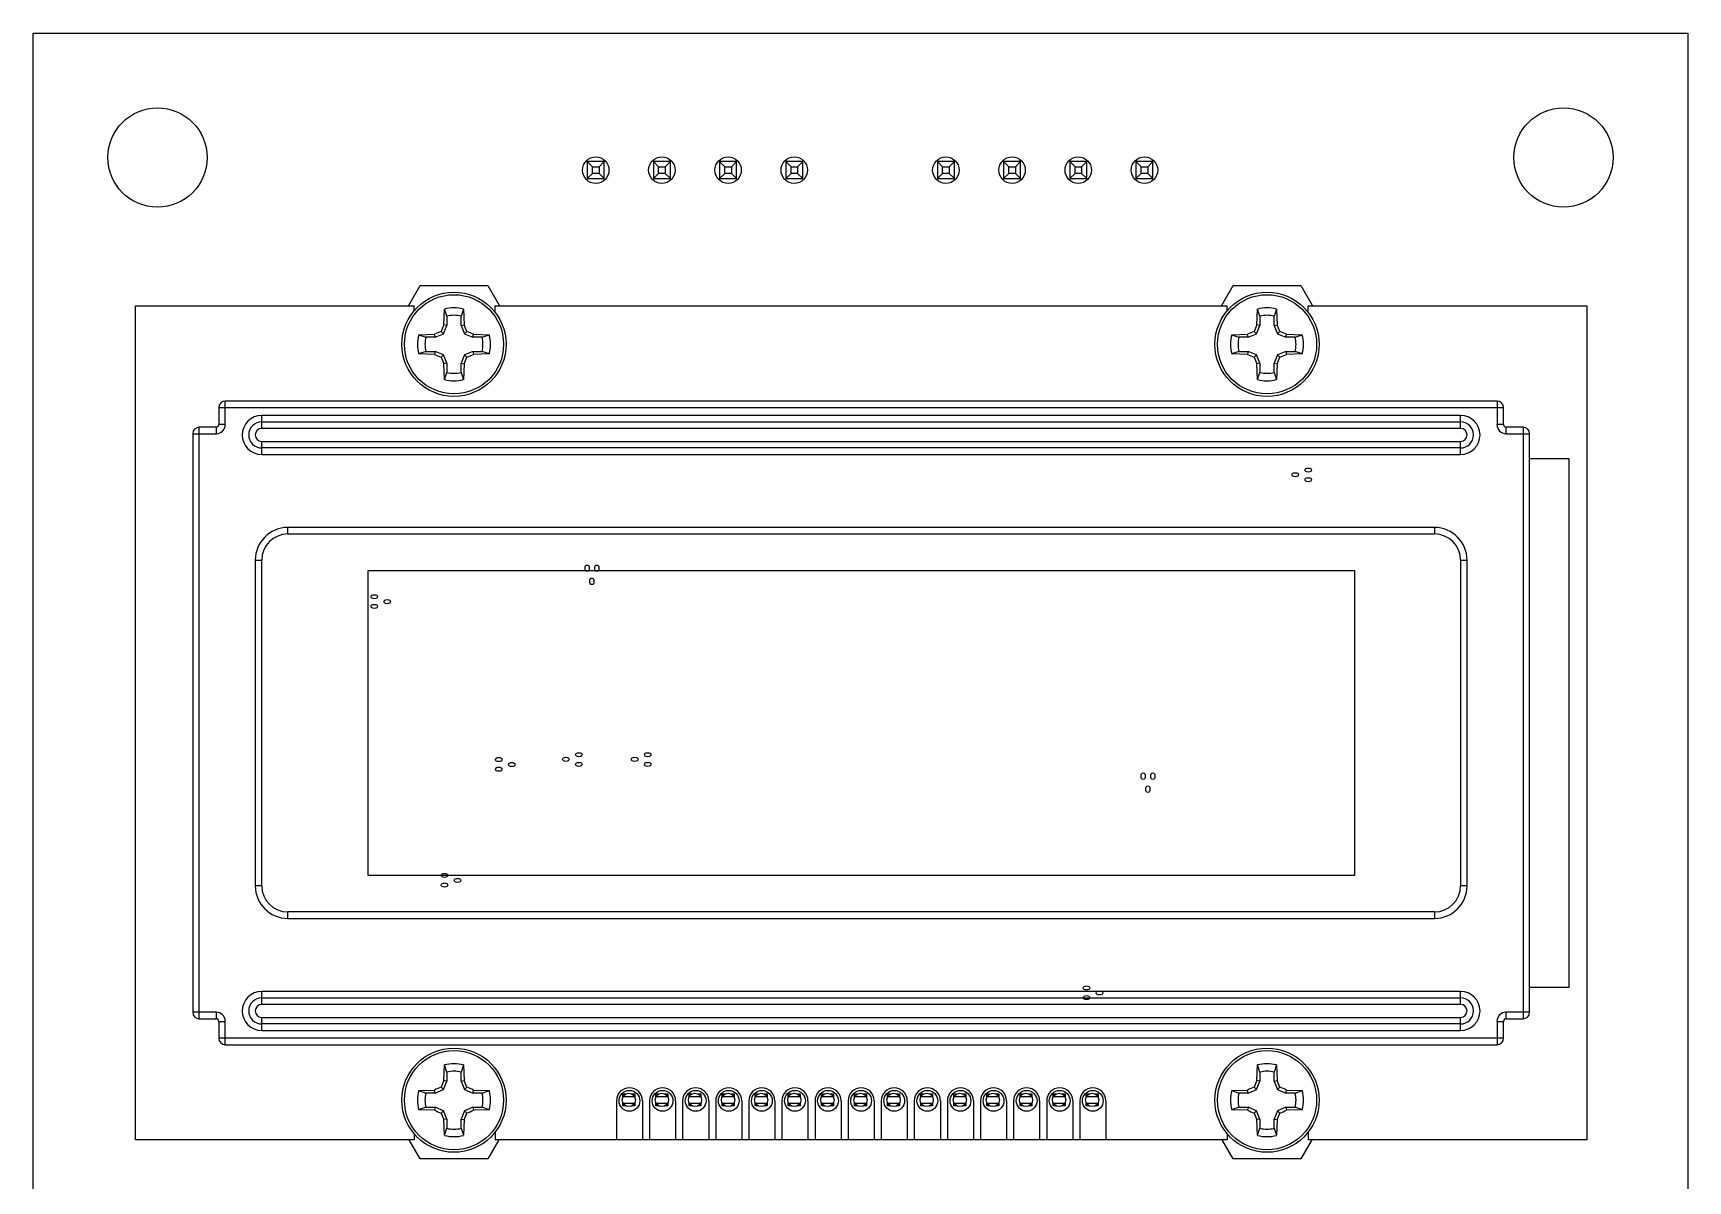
# Model space of a CAD drawing. Header units: inches. Extents: x 1.24 to 10.48, y 2 to 7.32.
# Drawn here: x 1.239 to 3.739, y 5.582 to 7.315 of the extents above; entities that cross this region are included whole.
import ezdxf

# ---------------------------------------------------------------- set-up
doc = ezdxf.new("R2010")
doc.units = ezdxf.units.IN
doc.header["$LTSCALE"] = 0.605
doc.header["$MEASUREMENT"] = 0
doc.layers.get('0').update_dxf_attribs({"linetype": 'CONTINUOUS'})

msp = doc.modelspace()

# ---------------------------------------------------------------- linework, layer by layer
at = {"color": 7, "linetype": 'Continuous'}
for p, q in [((1.2385, 2.1904), (1.2385, 7.3154)), ((1.2385, 7.3154), (3.7385, 7.3154)), ((3.7385, 7.3154), (3.7385, 2.1904)), ((2.0757, 7.1212), (2.0757, 7.0956)), ((2.0836, 7.1133), (2.0757, 7.1212)), ((2.1013, 7.1212), (2.0757, 7.1212)), ((2.0836, 7.1035), (2.0757, 7.0956)), ((2.0836, 7.1035), (2.0836, 7.1133)), ((2.0836, 7.1133), (2.0935, 7.1133)), ((2.0935, 7.1035), (2.0836, 7.1035)), ((2.1013, 7.1212), (2.0935, 7.1133)), ((2.0935, 7.1133), (2.0935, 7.1035)), ((2.1013, 7.0956), (2.0935, 7.1035)), ((2.1013, 7.0956), (2.1013, 7.1212)), ((2.1757, 7.1212), (2.1757, 7.0956)), ((2.1836, 7.1133), (2.1757, 7.1212)), ((2.2013, 7.1212), (2.1757, 7.1212)), ((2.1836, 7.1035), (2.1757, 7.0956)), ((2.1836, 7.1035), (2.1836, 7.1133)), ((2.1836, 7.1133), (2.1935, 7.1133)), ((2.1935, 7.1035), (2.1836, 7.1035)), ((2.2013, 7.1212), (2.1935, 7.1133)), ((2.1935, 7.1133), (2.1935, 7.1035)), ((2.2013, 7.0956), (2.1935, 7.1035)), ((2.2013, 7.0956), (2.2013, 7.1212)), ((2.2757, 7.1212), (2.2757, 7.0956)), ((2.2836, 7.1133), (2.2757, 7.1212)), ((2.3013, 7.1212), (2.2757, 7.1212)), ((2.2836, 7.1035), (2.2757, 7.0956)), ((2.2836, 7.1035), (2.2836, 7.1133)), ((2.2836, 7.1133), (2.2935, 7.1133)), ((2.2935, 7.1035), (2.2836, 7.1035)), ((2.3013, 7.1212), (2.2935, 7.1133)), ((2.2935, 7.1133), (2.2935, 7.1035)), ((2.3013, 7.0956), (2.2935, 7.1035)), ((2.3013, 7.0956), (2.3013, 7.1212)), ((2.3757, 7.1212), (2.3757, 7.0956)), ((2.3836, 7.1133), (2.3757, 7.1212)), ((2.4013, 7.1212), (2.3757, 7.1212)), ((2.3836, 7.1035), (2.3757, 7.0956)), ((2.3836, 7.1035), (2.3836, 7.1133)), ((2.3836, 7.1133), (2.3935, 7.1133)), ((2.3935, 7.1035), (2.3836, 7.1035)), ((2.4013, 7.1212), (2.3935, 7.1133)), ((2.3935, 7.1133), (2.3935, 7.1035)), ((2.4013, 7.0956), (2.3935, 7.1035)), ((2.4013, 7.0956), (2.4013, 7.1212)), ((2.6047, 7.1212), (2.6047, 7.0956)), ((2.6126, 7.1133), (2.6047, 7.1212)), ((2.6303, 7.1212), (2.6047, 7.1212)), ((2.6126, 7.1035), (2.6047, 7.0956)), ((2.6126, 7.1035), (2.6126, 7.1133)), ((2.6126, 7.1133), (2.6225, 7.1133)), ((2.6225, 7.1035), (2.6126, 7.1035)), ((2.6303, 7.1212), (2.6225, 7.1133)), ((2.6225, 7.1133), (2.6225, 7.1035)), ((2.6303, 7.0956), (2.6225, 7.1035)), ((2.6303, 7.0956), (2.6303, 7.1212)), ((2.7047, 7.1212), (2.7047, 7.0956)), ((2.7126, 7.1133), (2.7047, 7.1212)), ((2.7303, 7.1212), (2.7047, 7.1212)), ((2.7126, 7.1035), (2.7047, 7.0956)), ((2.7126, 7.1035), (2.7126, 7.1133)), ((2.7126, 7.1133), (2.7225, 7.1133)), ((2.7225, 7.1035), (2.7126, 7.1035)), ((2.7303, 7.1212), (2.7225, 7.1133)), ((2.7225, 7.1133), (2.7225, 7.1035)), ((2.7303, 7.0956), (2.7225, 7.1035)), ((2.7303, 7.0956), (2.7303, 7.1212)), ((2.8047, 7.1212), (2.8047, 7.0956)), ((2.8126, 7.1133), (2.8047, 7.1212)), ((2.8303, 7.1212), (2.8047, 7.1212)), ((2.8126, 7.1035), (2.8047, 7.0956)), ((2.8126, 7.1035), (2.8126, 7.1133)), ((2.8126, 7.1133), (2.8225, 7.1133)), ((2.8225, 7.1035), (2.8126, 7.1035)), ((2.8303, 7.1212), (2.8225, 7.1133)), ((2.8225, 7.1133), (2.8225, 7.1035)), ((2.8303, 7.0956), (2.8225, 7.1035)), ((2.8303, 7.0956), (2.8303, 7.1212)), ((2.9047, 7.1212), (2.9047, 7.0956)), ((2.9126, 7.1133), (2.9047, 7.1212)), ((2.9303, 7.1212), (2.9047, 7.1212)), ((2.9126, 7.1035), (2.9047, 7.0956)), ((2.9126, 7.1035), (2.9126, 7.1133)), ((2.9126, 7.1133), (2.9225, 7.1133)), ((2.9225, 7.1035), (2.9126, 7.1035)), ((2.9303, 7.1212), (2.9225, 7.1133)), ((2.9225, 7.1133), (2.9225, 7.1035)), ((2.9303, 7.0956), (2.9225, 7.1035)), ((2.9303, 7.0956), (2.9303, 7.1212)), ((2.0757, 7.0956), (2.1013, 7.0956)), ((2.1757, 7.0956), (2.2013, 7.0956)), ((2.2757, 7.0956), (2.3013, 7.0956)), ((2.3757, 7.0956), (2.4013, 7.0956)), ((2.6047, 7.0956), (2.6303, 7.0956)), ((2.7047, 7.0956), (2.7303, 7.0956)), ((2.8047, 7.0956), (2.8303, 7.0956)), ((2.9047, 7.0956), (2.9303, 7.0956)), ((1.8055, 6.9033), (1.8232, 6.9339)), ((1.8232, 6.9339), (1.9255, 6.9339)), ((1.9255, 6.9339), (1.9432, 6.9033)), ((3.0339, 6.9033), (3.0516, 6.9339)), ((3.0516, 6.9339), (3.1538, 6.9339)), ((3.1538, 6.9339), (3.1715, 6.9033)), ((1.3931, 5.6434), (1.3931, 6.9033)), ((1.3931, 6.9033), (1.8143, 6.9033)), ((1.8143, 6.8962), (1.8143, 6.9033)), ((1.9364, 6.8938), (1.9364, 6.9033)), ((1.9364, 6.9033), (3.0427, 6.9033)), ((3.0427, 6.8962), (3.0427, 6.9033)), ((3.1647, 6.8938), (3.1647, 6.9033)), ((3.1647, 6.9033), (3.586, 6.9033)), ((3.586, 6.9033), (3.586, 5.6434)), ((1.8591, 6.8747), (1.8599, 6.8984)), ((1.8636, 6.8877), (1.8599, 6.8984)), ((1.8636, 6.8877), (1.8636, 6.8738)), ((1.8888, 6.8984), (1.8851, 6.8877)), ((1.8851, 6.8738), (1.8851, 6.8877)), ((1.8888, 6.8984), (1.8897, 6.8747)), ((3.0874, 6.8747), (3.0883, 6.8984)), ((3.0919, 6.8877), (3.0883, 6.8984)), ((3.0919, 6.8877), (3.0919, 6.8738)), ((3.1172, 6.8984), (3.1135, 6.8877)), ((3.1135, 6.8738), (3.1135, 6.8877)), ((3.1172, 6.8984), (3.118, 6.8747)), ((1.8212, 6.8597), (1.8449, 6.8606)), ((1.8212, 6.8597), (1.8319, 6.856)), ((1.8458, 6.856), (1.8319, 6.856)), ((1.8458, 6.856), (1.8449, 6.8606)), ((1.8458, 6.856), (1.8584, 6.8612)), ((1.8584, 6.8612), (1.8548, 6.8648)), ((1.8584, 6.8612), (1.8636, 6.8738)), ((1.8636, 6.8738), (1.8591, 6.8747)), ((1.8851, 6.8738), (1.8897, 6.8747)), ((1.8851, 6.8738), (1.8903, 6.8612)), ((1.8903, 6.8612), (1.8939, 6.8648)), ((1.8903, 6.8612), (1.9029, 6.856)), ((1.9029, 6.856), (1.9038, 6.8606)), ((1.9168, 6.856), (1.9029, 6.856)), ((1.9038, 6.8606), (1.9275, 6.8597)), ((1.9168, 6.856), (1.9275, 6.8597)), ((3.0496, 6.8597), (3.0733, 6.8606)), ((3.0496, 6.8597), (3.0602, 6.856)), ((3.0742, 6.856), (3.0602, 6.856)), ((3.0742, 6.856), (3.0733, 6.8606)), ((3.0742, 6.856), (3.0867, 6.8612)), ((3.0867, 6.8612), (3.0832, 6.8648)), ((3.0867, 6.8612), (3.0919, 6.8738)), ((3.0919, 6.8738), (3.0874, 6.8747)), ((3.1135, 6.8738), (3.118, 6.8747)), ((3.1135, 6.8738), (3.1187, 6.8612)), ((3.1187, 6.8612), (3.1222, 6.8648)), ((3.1187, 6.8612), (3.1312, 6.856)), ((3.1312, 6.856), (3.1321, 6.8606)), ((3.1452, 6.856), (3.1312, 6.856)), ((3.1321, 6.8606), (3.1558, 6.8597)), ((3.1452, 6.856), (3.1558, 6.8597)), ((1.8319, 6.8345), (1.8212, 6.8308)), ((1.8449, 6.83), (1.8212, 6.8308)), ((1.8319, 6.8345), (1.8458, 6.8345)), ((1.8458, 6.8345), (1.8449, 6.83)), ((1.8584, 6.8293), (1.8458, 6.8345)), ((1.8584, 6.8293), (1.8548, 6.8257)), ((1.8636, 6.8167), (1.8584, 6.8293)), ((1.8903, 6.8293), (1.8851, 6.8167)), ((1.9029, 6.8345), (1.8903, 6.8293)), ((1.8903, 6.8293), (1.8939, 6.8257)), ((1.9029, 6.8345), (1.9038, 6.83)), ((1.9029, 6.8345), (1.9168, 6.8345)), ((1.9275, 6.8308), (1.9038, 6.83)), ((1.9275, 6.8308), (1.9168, 6.8345)), ((3.0602, 6.8345), (3.0496, 6.8308)), ((3.0733, 6.83), (3.0496, 6.8308)), ((3.0602, 6.8345), (3.0742, 6.8345)), ((3.0742, 6.8345), (3.0733, 6.83)), ((3.0867, 6.8293), (3.0742, 6.8345)), ((3.0867, 6.8293), (3.0832, 6.8257)), ((3.0919, 6.8167), (3.0867, 6.8293)), ((3.1187, 6.8293), (3.1135, 6.8167)), ((3.1312, 6.8345), (3.1187, 6.8293)), ((3.1187, 6.8293), (3.1222, 6.8257)), ((3.1312, 6.8345), (3.1321, 6.83)), ((3.1312, 6.8345), (3.1452, 6.8345)), ((3.1558, 6.8308), (3.1321, 6.83)), ((3.1558, 6.8308), (3.1452, 6.8345)), ((1.8636, 6.8167), (1.8591, 6.8158)), ((1.8599, 6.7921), (1.8591, 6.8158)), ((1.8599, 6.7921), (1.8636, 6.8028)), ((1.8636, 6.8167), (1.8636, 6.8028)), ((1.8851, 6.8028), (1.8851, 6.8167)), ((1.8851, 6.8167), (1.8897, 6.8158)), ((1.8851, 6.8028), (1.8888, 6.7921)), ((1.8897, 6.8158), (1.8888, 6.7921)), ((3.0919, 6.8167), (3.0874, 6.8158)), ((3.0883, 6.7921), (3.0874, 6.8158)), ((3.0883, 6.7921), (3.0919, 6.8028)), ((3.0919, 6.8167), (3.0919, 6.8028)), ((3.1135, 6.8028), (3.1135, 6.8167)), ((3.1135, 6.8167), (3.118, 6.8158)), ((3.1135, 6.8028), (3.1172, 6.7921)), ((3.118, 6.8158), (3.1172, 6.7921)), ((3.4502, 6.7596), (1.5289, 6.7596)), ((1.5191, 6.7497), (1.5191, 6.7241)), ((1.584, 6.7281), (3.395, 6.7281)), ((3.46, 6.7241), (3.46, 6.7497)), ((1.4797, 6.7103), (1.4797, 5.8363)), ((1.5151, 6.7202), (1.4895, 6.7202)), ((3.4895, 6.7202), (3.4639, 6.7202)), ((3.4994, 5.8363), (3.4994, 6.7103)), ((3.395, 6.6887), (1.584, 6.6887)), ((3.4994, 6.6729), (3.5584, 6.6729)), ((3.5584, 6.6729), (3.5584, 5.8737)), ((1.6234, 6.5588), (3.3557, 6.5588)), ((1.584, 6.0273), (1.584, 6.5194)), ((1.7445, 6.043), (1.7445, 6.5036)), ((1.7445, 6.5036), (3.2346, 6.5036)), ((3.2346, 6.5036), (3.2346, 6.043)), ((3.395, 6.5194), (3.395, 6.0273)), ((3.2346, 6.043), (1.7445, 6.043)), ((3.3557, 5.9879), (1.6234, 5.9879)), ((1.584, 5.858), (3.395, 5.858)), ((3.5584, 5.8737), (3.4994, 5.8737)), ((1.4895, 5.8265), (1.5151, 5.8265)), ((3.4639, 5.8265), (3.4895, 5.8265)), ((1.5191, 5.8225), (1.5191, 5.797)), ((3.395, 5.8186), (1.584, 5.8186)), ((3.46, 5.797), (3.46, 5.8225)), ((1.5289, 5.7871), (3.4502, 5.7871)), ((1.8591, 5.733), (1.8599, 5.7567)), ((1.8636, 5.746), (1.8599, 5.7567)), ((1.8888, 5.7567), (1.8851, 5.746)), ((1.8888, 5.7567), (1.8897, 5.733)), ((3.0874, 5.733), (3.0883, 5.7567)), ((3.0919, 5.746), (3.0883, 5.7567)), ((3.1172, 5.7567), (3.1135, 5.746)), ((3.1172, 5.7567), (3.118, 5.733)), ((1.8584, 5.7195), (1.8636, 5.7321)), ((1.8636, 5.7321), (1.8591, 5.733)), ((1.8636, 5.746), (1.8636, 5.7321)), ((1.8851, 5.7321), (1.8851, 5.746)), ((1.8851, 5.7321), (1.8897, 5.733)), ((1.8851, 5.7321), (1.8903, 5.7195)), ((3.0867, 5.7195), (3.0919, 5.7321)), ((3.0919, 5.7321), (3.0874, 5.733)), ((3.0919, 5.746), (3.0919, 5.7321)), ((3.1135, 5.7321), (3.1135, 5.746)), ((3.1135, 5.7321), (3.118, 5.733)), ((3.1135, 5.7321), (3.1187, 5.7195)), ((1.8212, 5.718), (1.8449, 5.7188)), ((1.8212, 5.718), (1.8319, 5.7143)), ((1.8458, 5.7143), (1.8319, 5.7143)), ((1.8458, 5.7143), (1.8449, 5.7188)), ((1.8458, 5.7143), (1.8584, 5.7195)), ((1.8584, 5.7195), (1.8548, 5.7231)), ((1.8903, 5.7195), (1.8939, 5.7231)), ((1.8903, 5.7195), (1.9029, 5.7143)), ((1.9029, 5.7143), (1.9038, 5.7188)), ((1.9168, 5.7143), (1.9029, 5.7143)), ((1.9038, 5.7188), (1.9275, 5.718)), ((1.9168, 5.7143), (1.9275, 5.718)), ((2.1198, 5.7025), (2.1198, 5.6434)), ((2.1295, 5.7083), (2.1295, 5.7129)), ((2.1295, 5.7129), (2.1342, 5.7129)), ((2.1299, 5.7089), (2.1472, 5.7089)), ((2.1429, 5.7129), (2.1475, 5.7129)), ((2.1475, 5.7129), (2.1475, 5.7083)), ((2.1592, 5.7025), (2.1592, 5.6434)), ((2.1698, 5.7025), (2.1698, 5.6434)), ((2.1795, 5.7083), (2.1795, 5.7129)), ((2.1795, 5.7129), (2.1842, 5.7129)), ((2.1799, 5.7089), (2.1972, 5.7089)), ((2.1929, 5.7129), (2.1975, 5.7129)), ((2.1975, 5.7129), (2.1975, 5.7083)), ((2.2092, 5.7025), (2.2092, 5.6434)), ((2.2198, 5.7025), (2.2198, 5.6434)), ((2.2295, 5.7083), (2.2295, 5.7129)), ((2.2295, 5.7129), (2.2342, 5.7129)), ((2.2299, 5.7089), (2.2472, 5.7089)), ((2.2429, 5.7129), (2.2475, 5.7129)), ((2.2475, 5.7129), (2.2475, 5.7083)), ((2.2592, 5.7025), (2.2592, 5.6434)), ((2.2698, 5.7025), (2.2698, 5.6434)), ((2.2795, 5.7083), (2.2795, 5.7129)), ((2.2795, 5.7129), (2.2842, 5.7129)), ((2.2799, 5.7089), (2.2972, 5.7089)), ((2.2929, 5.7129), (2.2975, 5.7129)), ((2.2975, 5.7129), (2.2975, 5.7083)), ((2.3092, 5.7025), (2.3092, 5.6434)), ((2.3198, 5.7025), (2.3198, 5.6434)), ((2.3295, 5.7083), (2.3295, 5.7129)), ((2.3295, 5.7129), (2.3342, 5.7129)), ((2.3299, 5.7089), (2.3472, 5.7089)), ((2.3429, 5.7129), (2.3475, 5.7129)), ((2.3475, 5.7129), (2.3475, 5.7083)), ((2.3592, 5.7025), (2.3592, 5.6434)), ((2.3698, 5.7025), (2.3698, 5.6434)), ((2.3795, 5.7083), (2.3795, 5.7129)), ((2.3795, 5.7129), (2.3842, 5.7129)), ((2.3799, 5.7089), (2.3972, 5.7089)), ((2.3929, 5.7129), (2.3975, 5.7129)), ((2.3975, 5.7129), (2.3975, 5.7083)), ((2.4092, 5.7025), (2.4092, 5.6434)), ((2.4198, 5.7025), (2.4198, 5.6434)), ((2.4295, 5.7083), (2.4295, 5.7129)), ((2.4295, 5.7129), (2.4342, 5.7129)), ((2.4299, 5.7089), (2.4472, 5.7089)), ((2.4429, 5.7129), (2.4475, 5.7129)), ((2.4475, 5.7129), (2.4475, 5.7083)), ((2.4592, 5.7025), (2.4592, 5.6434)), ((2.4698, 5.7025), (2.4698, 5.6434)), ((2.4795, 5.7083), (2.4795, 5.7129)), ((2.4795, 5.7129), (2.4842, 5.7129)), ((2.4799, 5.7089), (2.4972, 5.7089)), ((2.4929, 5.7129), (2.4975, 5.7129)), ((2.4975, 5.7129), (2.4975, 5.7083)), ((2.5092, 5.7025), (2.5092, 5.6434)), ((2.5198, 5.7025), (2.5198, 5.6434)), ((2.5295, 5.7083), (2.5295, 5.7129)), ((2.5295, 5.7129), (2.5342, 5.7129)), ((2.5299, 5.7089), (2.5472, 5.7089)), ((2.5429, 5.7129), (2.5475, 5.7129)), ((2.5475, 5.7129), (2.5475, 5.7083)), ((2.5592, 5.7025), (2.5592, 5.6434)), ((2.5698, 5.7025), (2.5698, 5.6434)), ((2.5795, 5.7083), (2.5795, 5.7129)), ((2.5795, 5.7129), (2.5842, 5.7129)), ((2.5799, 5.7089), (2.5972, 5.7089)), ((2.5929, 5.7129), (2.5975, 5.7129)), ((2.5975, 5.7129), (2.5975, 5.7083)), ((2.6092, 5.7025), (2.6092, 5.6434)), ((2.6198, 5.7025), (2.6198, 5.6434)), ((2.6295, 5.7083), (2.6295, 5.7129)), ((2.6295, 5.7129), (2.6342, 5.7129)), ((2.6299, 5.7089), (2.6472, 5.7089)), ((2.6429, 5.7129), (2.6475, 5.7129)), ((2.6475, 5.7129), (2.6475, 5.7083)), ((2.6592, 5.7025), (2.6592, 5.6434)), ((2.6698, 5.7025), (2.6698, 5.6434)), ((2.6795, 5.7083), (2.6795, 5.7129)), ((2.6795, 5.7129), (2.6842, 5.7129)), ((2.6799, 5.7089), (2.6972, 5.7089)), ((2.6929, 5.7129), (2.6975, 5.7129)), ((2.6975, 5.7129), (2.6975, 5.7083)), ((2.7092, 5.7025), (2.7092, 5.6434)), ((2.7198, 5.7025), (2.7198, 5.6434)), ((2.7295, 5.7083), (2.7295, 5.7129)), ((2.7295, 5.7129), (2.7342, 5.7129)), ((2.7299, 5.7089), (2.7472, 5.7089)), ((2.7429, 5.7129), (2.7475, 5.7129)), ((2.7475, 5.7129), (2.7475, 5.7083)), ((2.7592, 5.7025), (2.7592, 5.6434)), ((2.7698, 5.7025), (2.7698, 5.6434)), ((2.7795, 5.7083), (2.7795, 5.7129)), ((2.7795, 5.7129), (2.7842, 5.7129)), ((2.7799, 5.7089), (2.7972, 5.7089)), ((2.7929, 5.7129), (2.7975, 5.7129)), ((2.7975, 5.7129), (2.7975, 5.7083)), ((2.8092, 5.7025), (2.8092, 5.6434)), ((2.8198, 5.7025), (2.8198, 5.6434)), ((2.8295, 5.7083), (2.8295, 5.7129)), ((2.8295, 5.7129), (2.8342, 5.7129)), ((2.8299, 5.7089), (2.8472, 5.7089)), ((2.8429, 5.7129), (2.8475, 5.7129)), ((2.8475, 5.7129), (2.8475, 5.7083)), ((2.8592, 5.7025), (2.8592, 5.6434)), ((3.0496, 5.718), (3.0733, 5.7188)), ((3.0496, 5.718), (3.0602, 5.7143)), ((3.0742, 5.7143), (3.0602, 5.7143)), ((3.0742, 5.7143), (3.0733, 5.7188)), ((3.0742, 5.7143), (3.0867, 5.7195)), ((3.0867, 5.7195), (3.0832, 5.7231)), ((3.1187, 5.7195), (3.1222, 5.7231)), ((3.1187, 5.7195), (3.1312, 5.7143)), ((3.1312, 5.7143), (3.1321, 5.7188)), ((3.1452, 5.7143), (3.1312, 5.7143)), ((3.1321, 5.7188), (3.1558, 5.718)), ((3.1452, 5.7143), (3.1558, 5.718)), ((1.8319, 5.6928), (1.8212, 5.6891)), ((1.8449, 5.6882), (1.8212, 5.6891)), ((1.8319, 5.6928), (1.8458, 5.6928)), ((1.8458, 5.6928), (1.8449, 5.6882)), ((1.8584, 5.6876), (1.8458, 5.6928)), ((1.8584, 5.6876), (1.8548, 5.684)), ((1.8636, 5.675), (1.8584, 5.6876)), ((1.8636, 5.675), (1.8591, 5.6741)), ((1.8636, 5.675), (1.8636, 5.6611)), ((1.8903, 5.6876), (1.8851, 5.675)), ((1.8851, 5.6611), (1.8851, 5.675)), ((1.8851, 5.675), (1.8897, 5.6741)), ((1.9029, 5.6928), (1.8903, 5.6876)), ((1.8903, 5.6876), (1.8939, 5.684)), ((1.9029, 5.6928), (1.9038, 5.6882)), ((1.9029, 5.6928), (1.9168, 5.6928)), ((1.9275, 5.6891), (1.9038, 5.6882)), ((1.9275, 5.6891), (1.9168, 5.6928)), ((2.1295, 5.6949), (2.1295, 5.6996)), ((2.1342, 5.6949), (2.1295, 5.6949)), ((2.1299, 5.6989), (2.1472, 5.6989)), ((2.1475, 5.6949), (2.1429, 5.6949)), ((2.1475, 5.6996), (2.1475, 5.6949)), ((2.1795, 5.6949), (2.1795, 5.6996)), ((2.1842, 5.6949), (2.1795, 5.6949)), ((2.1799, 5.6989), (2.1972, 5.6989)), ((2.1975, 5.6949), (2.1929, 5.6949)), ((2.1975, 5.6996), (2.1975, 5.6949)), ((2.2295, 5.6949), (2.2295, 5.6996)), ((2.2342, 5.6949), (2.2295, 5.6949)), ((2.2299, 5.6989), (2.2472, 5.6989)), ((2.2475, 5.6949), (2.2429, 5.6949)), ((2.2475, 5.6996), (2.2475, 5.6949)), ((2.2795, 5.6949), (2.2795, 5.6996)), ((2.2842, 5.6949), (2.2795, 5.6949)), ((2.2799, 5.6989), (2.2972, 5.6989)), ((2.2975, 5.6949), (2.2929, 5.6949)), ((2.2975, 5.6996), (2.2975, 5.6949)), ((2.3295, 5.6949), (2.3295, 5.6996)), ((2.3342, 5.6949), (2.3295, 5.6949)), ((2.3299, 5.6989), (2.3472, 5.6989)), ((2.3475, 5.6949), (2.3429, 5.6949)), ((2.3475, 5.6996), (2.3475, 5.6949)), ((2.3795, 5.6949), (2.3795, 5.6996)), ((2.3842, 5.6949), (2.3795, 5.6949)), ((2.3799, 5.6989), (2.3972, 5.6989)), ((2.3975, 5.6949), (2.3929, 5.6949)), ((2.3975, 5.6996), (2.3975, 5.6949)), ((2.4295, 5.6949), (2.4295, 5.6996)), ((2.4342, 5.6949), (2.4295, 5.6949)), ((2.4299, 5.6989), (2.4472, 5.6989)), ((2.4475, 5.6949), (2.4429, 5.6949)), ((2.4475, 5.6996), (2.4475, 5.6949)), ((2.4795, 5.6949), (2.4795, 5.6996)), ((2.4842, 5.6949), (2.4795, 5.6949)), ((2.4799, 5.6989), (2.4972, 5.6989)), ((2.4975, 5.6949), (2.4929, 5.6949)), ((2.4975, 5.6996), (2.4975, 5.6949)), ((2.5295, 5.6949), (2.5295, 5.6996)), ((2.5342, 5.6949), (2.5295, 5.6949)), ((2.5299, 5.6989), (2.5472, 5.6989)), ((2.5475, 5.6949), (2.5429, 5.6949)), ((2.5475, 5.6996), (2.5475, 5.6949)), ((2.5795, 5.6949), (2.5795, 5.6996)), ((2.5842, 5.6949), (2.5795, 5.6949)), ((2.5799, 5.6989), (2.5972, 5.6989)), ((2.5975, 5.6949), (2.5929, 5.6949)), ((2.5975, 5.6996), (2.5975, 5.6949)), ((2.6295, 5.6949), (2.6295, 5.6996)), ((2.6342, 5.6949), (2.6295, 5.6949)), ((2.6299, 5.6989), (2.6472, 5.6989)), ((2.6475, 5.6949), (2.6429, 5.6949)), ((2.6475, 5.6996), (2.6475, 5.6949)), ((2.6795, 5.6949), (2.6795, 5.6996)), ((2.6842, 5.6949), (2.6795, 5.6949)), ((2.6799, 5.6989), (2.6972, 5.6989)), ((2.6975, 5.6949), (2.6929, 5.6949)), ((2.6975, 5.6996), (2.6975, 5.6949)), ((2.7295, 5.6949), (2.7295, 5.6996)), ((2.7342, 5.6949), (2.7295, 5.6949)), ((2.7299, 5.6989), (2.7472, 5.6989)), ((2.7475, 5.6949), (2.7429, 5.6949)), ((2.7475, 5.6996), (2.7475, 5.6949)), ((2.7795, 5.6949), (2.7795, 5.6996)), ((2.7842, 5.6949), (2.7795, 5.6949)), ((2.7799, 5.6989), (2.7972, 5.6989)), ((2.7975, 5.6949), (2.7929, 5.6949)), ((2.7975, 5.6996), (2.7975, 5.6949)), ((2.8295, 5.6949), (2.8295, 5.6996)), ((2.8342, 5.6949), (2.8295, 5.6949)), ((2.8299, 5.6989), (2.8472, 5.6989)), ((2.8475, 5.6949), (2.8429, 5.6949)), ((2.8475, 5.6996), (2.8475, 5.6949)), ((3.0602, 5.6928), (3.0496, 5.6891)), ((3.0733, 5.6882), (3.0496, 5.6891)), ((3.0602, 5.6928), (3.0742, 5.6928)), ((3.0742, 5.6928), (3.0733, 5.6882)), ((3.0867, 5.6876), (3.0742, 5.6928)), ((3.0867, 5.6876), (3.0832, 5.684)), ((3.0919, 5.675), (3.0867, 5.6876)), ((3.0919, 5.675), (3.0874, 5.6741)), ((3.0919, 5.675), (3.0919, 5.6611)), ((3.1187, 5.6876), (3.1135, 5.675)), ((3.1135, 5.6611), (3.1135, 5.675)), ((3.1135, 5.675), (3.118, 5.6741)), ((3.1312, 5.6928), (3.1187, 5.6876)), ((3.1187, 5.6876), (3.1222, 5.684)), ((3.1312, 5.6928), (3.1452, 5.6928)), ((3.1312, 5.6928), (3.1321, 5.6882)), ((3.1558, 5.6891), (3.1321, 5.6882)), ((3.1558, 5.6891), (3.1452, 5.6928)), ((1.8143, 5.6526), (1.8143, 5.6434)), ((1.8599, 5.6504), (1.8591, 5.6741)), ((1.8599, 5.6504), (1.8636, 5.6611)), ((1.8851, 5.6611), (1.8888, 5.6504)), ((1.8897, 5.6741), (1.8888, 5.6504)), ((1.9364, 5.655), (1.9364, 5.6434)), ((3.0427, 5.6526), (3.0427, 5.6434)), ((3.0883, 5.6504), (3.0874, 5.6741)), ((3.0883, 5.6504), (3.0919, 5.6611)), ((3.1135, 5.6611), (3.1172, 5.6504)), ((3.118, 5.6741), (3.1172, 5.6504)), ((3.1647, 5.655), (3.1647, 5.6434)), ((1.8143, 5.6434), (1.3931, 5.6434)), ((1.8232, 5.615), (1.8068, 5.6434)), ((1.9419, 5.6434), (1.9255, 5.615)), ((3.0427, 5.6434), (1.9364, 5.6434)), ((3.0516, 5.615), (3.0351, 5.6434)), ((3.1703, 5.6434), (3.1538, 5.615)), ((3.586, 5.6434), (3.1647, 5.6434)), ((1.9255, 5.615), (1.8232, 5.615)), ((3.1538, 5.615), (3.0516, 5.615))]:
    msp.add_line(p, q, dxfattribs=at)
at = {"color": 9, "linetype": 'Continuous'}
for p, q in [((1.5289, 6.7241), (1.5289, 6.7596)), ((3.4502, 6.7596), (3.4502, 6.7241)), ((1.5191, 6.7497), (3.46, 6.7497)), ((1.584, 6.7182), (1.584, 6.7379)), ((3.395, 6.7379), (1.584, 6.7379)), ((3.395, 6.7182), (3.395, 6.7379)), ((1.4797, 6.7103), (1.5151, 6.7103)), ((1.4895, 5.8265), (1.4895, 6.7202)), ((1.5151, 6.7202), (1.5151, 6.7103)), ((1.5289, 6.7241), (1.5191, 6.7241)), ((3.395, 6.7182), (1.584, 6.7182)), ((3.46, 6.7241), (3.4502, 6.7241)), ((3.4639, 6.7103), (3.4639, 6.7202)), ((3.4639, 6.7103), (3.4994, 6.7103)), ((3.4895, 6.7202), (3.4895, 5.8265)), ((1.584, 6.6788), (1.584, 6.6985)), ((1.584, 6.6985), (3.395, 6.6985)), ((1.584, 6.6788), (3.395, 6.6788)), ((3.395, 6.6788), (3.395, 6.6985)), ((1.6234, 6.5588), (1.6234, 6.5686)), ((3.3557, 6.5686), (1.6234, 6.5686)), ((3.3557, 6.5686), (3.3557, 6.5588)), ((1.5742, 6.5194), (1.5742, 6.0273)), ((1.5742, 6.5194), (1.584, 6.5194)), ((3.395, 6.5194), (3.4049, 6.5194)), ((3.4049, 6.0273), (3.4049, 6.5194)), ((1.584, 6.0273), (1.5742, 6.0273)), ((3.4049, 6.0273), (3.395, 6.0273)), ((1.6234, 5.9781), (1.6234, 5.9879)), ((1.6234, 5.9781), (3.3557, 5.9781)), ((3.3557, 5.9879), (3.3557, 5.9781)), ((1.584, 5.8481), (1.584, 5.8678)), ((3.395, 5.8678), (1.584, 5.8678)), ((3.395, 5.8481), (3.395, 5.8678)), ((1.5151, 5.8363), (1.4797, 5.8363)), ((1.5151, 5.8363), (1.5151, 5.8265)), ((3.395, 5.8481), (1.584, 5.8481)), ((1.584, 5.8088), (1.584, 5.8284)), ((1.584, 5.8284), (3.395, 5.8284)), ((3.395, 5.8088), (3.395, 5.8284)), ((3.4639, 5.8265), (3.4639, 5.8363)), ((3.4994, 5.8363), (3.4639, 5.8363)), ((1.5191, 5.8225), (1.5289, 5.8225)), ((1.5289, 5.7871), (1.5289, 5.8225)), ((1.584, 5.8088), (3.395, 5.8088)), ((3.4502, 5.8225), (3.4502, 5.7871)), ((3.4502, 5.8225), (3.46, 5.8225)), ((3.46, 5.797), (1.5191, 5.797))]:
    msp.add_line(p, q, dxfattribs=at)
at = {"color": 7, "linetype": 'Continuous'}
for centre, radius in [((1.4265, 7.1274), 0.075), ((3.5505, 7.1274), 0.075), ((2.0885, 7.1084), 0.02), ((2.1885, 7.1084), 0.02), ((2.2885, 7.1084), 0.02), ((2.3885, 7.1084), 0.02), ((2.6175, 7.1084), 0.02), ((2.7175, 7.1084), 0.02), ((2.8175, 7.1084), 0.02), ((2.9175, 7.1084), 0.02), ((1.8744, 6.8453), 0.0787), ((3.1027, 6.8453), 0.0787), ((1.8744, 5.7035), 0.0787), ((3.1027, 5.7035), 0.0787), ((2.1395, 5.7025), 0.0157), ((2.1385, 5.7039), 0.01), ((2.1895, 5.7025), 0.0157), ((2.1885, 5.7039), 0.01), ((2.2395, 5.7025), 0.0157), ((2.2385, 5.7039), 0.01), ((2.2895, 5.7025), 0.0157), ((2.2885, 5.7039), 0.01), ((2.3395, 5.7025), 0.0157), ((2.3385, 5.7039), 0.01), ((2.3895, 5.7025), 0.0157), ((2.3885, 5.7039), 0.01), ((2.4395, 5.7025), 0.0157), ((2.4385, 5.7039), 0.01), ((2.4895, 5.7025), 0.0157), ((2.4885, 5.7039), 0.01), ((2.5395, 5.7025), 0.0157), ((2.5385, 5.7039), 0.01), ((2.5895, 5.7025), 0.0157), ((2.5885, 5.7039), 0.01), ((2.6395, 5.7025), 0.0157), ((2.6385, 5.7039), 0.01), ((2.6895, 5.7025), 0.0157), ((2.6885, 5.7039), 0.01), ((2.7395, 5.7025), 0.0157), ((2.7385, 5.7039), 0.01), ((2.7895, 5.7025), 0.0157), ((2.7885, 5.7039), 0.01), ((2.8395, 5.7025), 0.0157), ((2.8385, 5.7039), 0.01)]:
    msp.add_circle(centre, radius, dxfattribs=at)
at = {"color": 9, "linetype": 'Continuous'}
for centre in [(1.8744, 6.8453), (3.1027, 6.8453), (1.8744, 5.7035), (3.1027, 5.7035)]:
    msp.add_circle(centre, 0.0749, dxfattribs=at)
at = {"color": 7, "linetype": 'Continuous'}
for centre, radius, start, end in [((1.8744, 6.8453), 0.0551, 74.7913, 105.2087), ((3.1027, 6.8453), 0.0551, 74.7913, 105.2087), ((1.8744, 6.8453), 0.0438, 75.7683, 104.2317), ((3.1027, 6.8453), 0.0438, 75.7683, 104.2317), ((1.8744, 6.8453), 0.0551, 164.7913, 195.2087), ((1.8744, 6.8453), 0.0438, 165.7683, 194.2317), ((2.3235, 5.76), 1.2001, 112.989, 113.503), ((2.9596, 6.3961), 1.2001, 156.497, 157.011), ((0.7891, 6.3961), 1.2001, 22.989, 23.503), ((1.4252, 5.76), 1.2001, 66.497, 67.011), ((1.8744, 6.8453), 0.0438, 345.7683, 14.2317), ((1.8744, 6.8453), 0.0551, 344.7913, 15.2087), ((3.1027, 6.8453), 0.0551, 164.7913, 195.2087), ((3.1027, 6.8453), 0.0438, 165.7683, 194.2317), ((3.5519, 5.76), 1.2001, 112.989, 113.503), ((4.1879, 6.3961), 1.2001, 156.497, 157.011), ((2.0175, 6.3961), 1.2001, 22.989, 23.503), ((2.6535, 5.76), 1.2001, 66.497, 67.011), ((3.1027, 6.8453), 0.0438, 345.7683, 14.2317), ((3.1027, 6.8453), 0.0551, 344.7913, 15.2087), ((2.3235, 7.9305), 1.2001, 246.497, 247.011), ((2.9596, 7.2944), 1.2001, 202.989, 203.503), ((0.7891, 7.2944), 1.2001, 336.497, 337.011), ((1.4252, 7.9305), 1.2001, 292.989, 293.503), ((3.5519, 7.9305), 1.2001, 246.497, 247.011), ((4.1879, 7.2944), 1.2001, 202.989, 203.503), ((2.0175, 7.2944), 1.2001, 336.497, 337.011), ((2.6535, 7.9305), 1.2001, 292.989, 293.503), ((1.8744, 6.8453), 0.0438, 255.7683, 284.2317), ((3.1027, 6.8453), 0.0438, 255.7683, 284.2317), ((1.8744, 6.8453), 0.0551, 254.7913, 285.2087), ((3.1027, 6.8453), 0.0551, 254.7913, 285.2087), ((1.5289, 6.7497), 0.00984, 90, 180), ((3.4502, 6.7497), 0.00984, 0, 90), ((1.584, 6.7084), 0.0197, 90.0005, 269.9995), ((3.395, 6.7084), 0.0197, 270.0005, 89.9995), ((1.4895, 6.7103), 0.00984, 90, 180), ((1.5151, 6.7241), 0.00394, 270, 360), ((3.4639, 6.7241), 0.00394, 180, 270), ((3.4895, 6.7103), 0.00984, 0, 90), ((1.6234, 6.5194), 0.0394, 90, 180), ((3.3557, 6.5194), 0.0394, 0, 90), ((1.6234, 6.0273), 0.0394, 180, 270), ((3.3557, 6.0273), 0.0394, 270, 360), ((1.584, 5.8383), 0.0197, 90.0005, 269.9995), ((3.395, 5.8383), 0.0197, 270.0005, 89.9995), ((1.4895, 5.8363), 0.00984, 180, 270), ((1.5151, 5.8225), 0.00394, 0, 90), ((3.4639, 5.8225), 0.00394, 90, 180), ((3.4895, 5.8363), 0.00984, 270, 360), ((1.5289, 5.797), 0.00984, 180, 270), ((3.4502, 5.797), 0.00984, 270, 360), ((1.8744, 5.7035), 0.0551, 74.7913, 105.2087), ((3.1027, 5.7035), 0.0551, 74.7913, 105.2087), ((2.9596, 5.2544), 1.2001, 156.497, 157.011), ((1.8744, 5.7035), 0.0438, 75.7683, 104.2317), ((0.7891, 5.2544), 1.2001, 22.989, 23.503), ((4.1879, 5.2544), 1.2001, 156.497, 157.011), ((3.1027, 5.7035), 0.0438, 75.7683, 104.2317), ((2.0175, 5.2544), 1.2001, 22.989, 23.503), ((1.8744, 5.7035), 0.0551, 164.7913, 195.2087), ((1.8744, 5.7035), 0.0438, 165.7683, 194.2317), ((2.3235, 4.6183), 1.2001, 112.989, 113.503), ((1.4252, 4.6183), 1.2001, 66.497, 67.011), ((1.8744, 5.7035), 0.0438, 345.7683, 14.2317), ((1.8744, 5.7035), 0.0551, 344.7913, 15.2087), ((2.1395, 5.7025), 0.0197, 0, 180), ((2.1895, 5.7025), 0.0197, 0, 180), ((2.2395, 5.7025), 0.0197, 0, 180), ((2.2895, 5.7025), 0.0197, 0, 180), ((2.3395, 5.7025), 0.0197, 0, 180), ((2.3895, 5.7025), 0.0197, 0, 180), ((2.4395, 5.7025), 0.0197, 0, 180), ((2.4895, 5.7025), 0.0197, 0, 180), ((2.5395, 5.7025), 0.0197, 0, 180), ((2.5895, 5.7025), 0.0197, 0, 180), ((2.6395, 5.7025), 0.0197, 0, 180), ((2.6895, 5.7025), 0.0197, 0, 180), ((2.7395, 5.7025), 0.0197, 0, 180), ((2.7895, 5.7025), 0.0197, 0, 180), ((2.8395, 5.7025), 0.0197, 0, 180), ((3.1027, 5.7035), 0.0551, 164.7913, 195.2087), ((3.1027, 5.7035), 0.0438, 165.7683, 194.2317), ((3.5519, 4.6183), 1.2001, 112.989, 113.503), ((2.6535, 4.6183), 1.2001, 66.497, 67.011), ((3.1027, 5.7035), 0.0438, 345.7683, 14.2317), ((3.1027, 5.7035), 0.0551, 344.7913, 15.2087), ((2.3235, 6.7888), 1.2001, 246.497, 247.011), ((2.9596, 6.1527), 1.2001, 202.989, 203.503), ((0.7891, 6.1527), 1.2001, 336.497, 337.011), ((1.4252, 6.7888), 1.2001, 292.989, 293.503), ((3.5519, 6.7888), 1.2001, 246.497, 247.011), ((4.1879, 6.1527), 1.2001, 202.989, 203.503), ((2.0175, 6.1527), 1.2001, 336.497, 337.011), ((2.6535, 6.7888), 1.2001, 292.989, 293.503), ((1.8744, 5.7035), 0.0551, 254.7913, 285.2087), ((1.8744, 5.7035), 0.0438, 255.7683, 284.2317), ((3.1027, 5.7035), 0.0551, 254.7913, 285.2087), ((3.1027, 5.7035), 0.0438, 255.7683, 284.2317)]:
    msp.add_arc(centre, radius, start, end, dxfattribs=at)
at = {"color": 9, "linetype": 'Continuous'}
for centre, radius, start, end in [((1.584, 6.7084), 0.0295, 90, 270), ((3.395, 6.7084), 0.0295, 270, 90), ((1.5151, 6.7241), 0.0138, 270, 360), ((1.584, 6.7084), 0.00984, 90, 270), ((3.395, 6.7084), 0.00984, 270, 90), ((3.4639, 6.7241), 0.0138, 180, 270), ((1.6234, 6.5194), 0.0492, 90, 180), ((3.3557, 6.5194), 0.0492, 0, 90), ((1.6234, 6.0273), 0.0492, 180, 270), ((3.3557, 6.0273), 0.0492, 270, 360), ((1.584, 5.8383), 0.0295, 90, 270), ((3.395, 5.8383), 0.0295, 270, 90), ((1.5151, 5.8225), 0.0138, 0, 90), ((1.584, 5.8383), 0.00984, 90, 270), ((3.395, 5.8383), 0.00984, 270, 90), ((3.4639, 5.8225), 0.0138, 90, 180)]:
    msp.add_arc(centre, radius, start, end, dxfattribs=at)
at = {"color": 7, "linetype": 'Continuous'}
for points in [[(3.1405, 6.6483), (3.1405, 6.6503), (3.1422, 6.6514), (3.1454, 6.6514)], [(3.1454, 6.6514), (3.1486, 6.6514), (3.1502, 6.6503), (3.1502, 6.6483)], [(3.1602, 6.6554), (3.1602, 6.6574), (3.1618, 6.6584), (3.1651, 6.6584)], [(3.1651, 6.6523), (3.1618, 6.6523), (3.1602, 6.6533), (3.1602, 6.6554)], [(3.1651, 6.6584), (3.1683, 6.6584), (3.1699, 6.6574), (3.1699, 6.6554)], [(3.1699, 6.6554), (3.1699, 6.6533), (3.1683, 6.6523), (3.1651, 6.6523)], [(3.1454, 6.6452), (3.1422, 6.6452), (3.1405, 6.6463), (3.1405, 6.6483)], [(3.1502, 6.6483), (3.1502, 6.6463), (3.1486, 6.6452), (3.1454, 6.6452)], [(3.1602, 6.6408), (3.1602, 6.6428), (3.1618, 6.6438), (3.1651, 6.6438)], [(3.1651, 6.6377), (3.1618, 6.6377), (3.1602, 6.6387), (3.1602, 6.6408)], [(3.1651, 6.6438), (3.1683, 6.6438), (3.1699, 6.6428), (3.1699, 6.6408)], [(3.1699, 6.6408), (3.1699, 6.6387), (3.1683, 6.6377), (3.1651, 6.6377)], [(2.0725, 6.507), (2.0725, 6.5102), (2.0735, 6.5118), (2.0756, 6.5118)], [(2.0756, 6.5021), (2.0735, 6.5021), (2.0725, 6.5037), (2.0725, 6.507)], [(2.0756, 6.5118), (2.0776, 6.5118), (2.0786, 6.5102), (2.0786, 6.507)], [(2.0786, 6.507), (2.0786, 6.5037), (2.0776, 6.5021), (2.0756, 6.5021)], [(2.0871, 6.507), (2.0871, 6.5102), (2.0881, 6.5118), (2.0902, 6.5118)], [(2.0902, 6.5021), (2.0881, 6.5021), (2.0871, 6.5037), (2.0871, 6.507)], [(2.0902, 6.5118), (2.0922, 6.5118), (2.0932, 6.5102), (2.0932, 6.507)], [(2.0932, 6.507), (2.0932, 6.5037), (2.0922, 6.5021), (2.0902, 6.5021)], [(2.0796, 6.4873), (2.0796, 6.4905), (2.0806, 6.4921), (2.0826, 6.4921)], [(2.0826, 6.4824), (2.0806, 6.4824), (2.0796, 6.484), (2.0796, 6.4873)], [(2.0826, 6.4921), (2.0847, 6.4921), (2.0857, 6.4905), (2.0857, 6.4873)], [(2.0857, 6.4873), (2.0857, 6.484), (2.0847, 6.4824), (2.0826, 6.4824)], [(1.7491, 6.4641), (1.7491, 6.4661), (1.7507, 6.4671), (1.754, 6.4671)], [(1.754, 6.461), (1.7507, 6.461), (1.7491, 6.462), (1.7491, 6.4641)], [(1.7491, 6.4495), (1.7491, 6.4515), (1.7507, 6.4525), (1.754, 6.4525)], [(1.754, 6.4671), (1.7572, 6.4671), (1.7588, 6.4661), (1.7588, 6.4641)], [(1.7588, 6.4641), (1.7588, 6.462), (1.7572, 6.461), (1.754, 6.461)], [(1.754, 6.4525), (1.7572, 6.4525), (1.7588, 6.4515), (1.7588, 6.4495)], [(1.7688, 6.4565), (1.7688, 6.4585), (1.7704, 6.4596), (1.7737, 6.4596)], [(1.7737, 6.4535), (1.7704, 6.4535), (1.7688, 6.4545), (1.7688, 6.4565)], [(1.7737, 6.4596), (1.7769, 6.4596), (1.7785, 6.4585), (1.7785, 6.4565)], [(1.7785, 6.4565), (1.7785, 6.4545), (1.7769, 6.4535), (1.7737, 6.4535)], [(1.754, 6.4464), (1.7507, 6.4464), (1.7491, 6.4474), (1.7491, 6.4495)], [(1.7588, 6.4495), (1.7588, 6.4474), (1.7572, 6.4464), (1.754, 6.4464)], [(2.0582, 6.2254), (2.0582, 6.2274), (2.0598, 6.2284), (2.0631, 6.2284)], [(2.0631, 6.2223), (2.0598, 6.2223), (2.0582, 6.2233), (2.0582, 6.2254)], [(2.0631, 6.2284), (2.0663, 6.2284), (2.0679, 6.2274), (2.0679, 6.2254)], [(2.0679, 6.2254), (2.0679, 6.2233), (2.0663, 6.2223), (2.0631, 6.2223)], [(2.1622, 6.2254), (2.1622, 6.2274), (2.1638, 6.2284), (2.1671, 6.2284)], [(2.1671, 6.2223), (2.1638, 6.2223), (2.1622, 6.2233), (2.1622, 6.2254)], [(2.1671, 6.2284), (2.1703, 6.2284), (2.1719, 6.2274), (2.1719, 6.2254)], [(2.1719, 6.2254), (2.1719, 6.2233), (2.1703, 6.2223), (2.1671, 6.2223)], [(1.9371, 6.2181), (1.9371, 6.2201), (1.9387, 6.2211), (1.942, 6.2211)], [(1.942, 6.215), (1.9387, 6.215), (1.9371, 6.216), (1.9371, 6.2181)], [(1.9371, 6.2035), (1.9371, 6.2055), (1.9387, 6.2065), (1.942, 6.2065)], [(1.942, 6.2004), (1.9387, 6.2004), (1.9371, 6.2014), (1.9371, 6.2035)], [(1.942, 6.2211), (1.9452, 6.2211), (1.9468, 6.2201), (1.9468, 6.2181)], [(1.9468, 6.2181), (1.9468, 6.216), (1.9452, 6.215), (1.942, 6.215)], [(1.942, 6.2065), (1.9452, 6.2065), (1.9468, 6.2055), (1.9468, 6.2035)], [(1.9468, 6.2035), (1.9468, 6.2014), (1.9452, 6.2004), (1.942, 6.2004)], [(1.9568, 6.2105), (1.9568, 6.2125), (1.9584, 6.2136), (1.9617, 6.2136)], [(1.9617, 6.2075), (1.9584, 6.2075), (1.9568, 6.2085), (1.9568, 6.2105)], [(1.9617, 6.2136), (1.9649, 6.2136), (1.9665, 6.2125), (1.9665, 6.2105)], [(1.9665, 6.2105), (1.9665, 6.2085), (1.9649, 6.2075), (1.9617, 6.2075)], [(2.0385, 6.2183), (2.0385, 6.2203), (2.0402, 6.2214), (2.0434, 6.2214)], [(2.0434, 6.2152), (2.0402, 6.2152), (2.0385, 6.2163), (2.0385, 6.2183)], [(2.0434, 6.2214), (2.0466, 6.2214), (2.0482, 6.2203), (2.0482, 6.2183)], [(2.0482, 6.2183), (2.0482, 6.2163), (2.0466, 6.2152), (2.0434, 6.2152)], [(2.0582, 6.2108), (2.0582, 6.2128), (2.0598, 6.2138), (2.0631, 6.2138)], [(2.0631, 6.2077), (2.0598, 6.2077), (2.0582, 6.2087), (2.0582, 6.2108)], [(2.0631, 6.2138), (2.0663, 6.2138), (2.0679, 6.2128), (2.0679, 6.2108)], [(2.0679, 6.2108), (2.0679, 6.2087), (2.0663, 6.2077), (2.0631, 6.2077)], [(2.1425, 6.2183), (2.1425, 6.2203), (2.1442, 6.2214), (2.1474, 6.2214)], [(2.1474, 6.2152), (2.1442, 6.2152), (2.1425, 6.2163), (2.1425, 6.2183)], [(2.1474, 6.2214), (2.1506, 6.2214), (2.1522, 6.2203), (2.1522, 6.2183)], [(2.1522, 6.2183), (2.1522, 6.2163), (2.1506, 6.2152), (2.1474, 6.2152)], [(2.1622, 6.2108), (2.1622, 6.2128), (2.1638, 6.2138), (2.1671, 6.2138)], [(2.1671, 6.2077), (2.1638, 6.2077), (2.1622, 6.2087), (2.1622, 6.2108)], [(2.1671, 6.2138), (2.1703, 6.2138), (2.1719, 6.2128), (2.1719, 6.2108)], [(2.1719, 6.2108), (2.1719, 6.2087), (2.1703, 6.2077), (2.1671, 6.2077)], [(2.9125, 6.193), (2.9125, 6.1962), (2.9135, 6.1978), (2.9156, 6.1978)], [(2.9156, 6.1881), (2.9135, 6.1881), (2.9125, 6.1897), (2.9125, 6.193)], [(2.9156, 6.1978), (2.9176, 6.1978), (2.9186, 6.1962), (2.9186, 6.193)], [(2.9186, 6.193), (2.9186, 6.1897), (2.9176, 6.1881), (2.9156, 6.1881)], [(2.9196, 6.1733), (2.9196, 6.1765), (2.9206, 6.1781), (2.9226, 6.1781)], [(2.9226, 6.1781), (2.9247, 6.1781), (2.9257, 6.1765), (2.9257, 6.1733)], [(2.9271, 6.193), (2.9271, 6.1962), (2.9281, 6.1978), (2.9302, 6.1978)], [(2.9302, 6.1881), (2.9281, 6.1881), (2.9271, 6.1897), (2.9271, 6.193)], [(2.9302, 6.1978), (2.9322, 6.1978), (2.9332, 6.1962), (2.9332, 6.193)], [(2.9332, 6.193), (2.9332, 6.1897), (2.9322, 6.1881), (2.9302, 6.1881)], [(2.9226, 6.1684), (2.9206, 6.1684), (2.9196, 6.17), (2.9196, 6.1733)], [(2.9257, 6.1733), (2.9257, 6.17), (2.9247, 6.1684), (2.9226, 6.1684)], [(1.8551, 6.0431), (1.8551, 6.0451), (1.8567, 6.0461), (1.86, 6.0461)], [(1.86, 6.04), (1.8567, 6.04), (1.8551, 6.041), (1.8551, 6.0431)], [(1.8551, 6.0285), (1.8551, 6.0305), (1.8567, 6.0315), (1.86, 6.0315)], [(1.86, 6.0254), (1.8567, 6.0254), (1.8551, 6.0264), (1.8551, 6.0285)], [(1.86, 6.0461), (1.8632, 6.0461), (1.8648, 6.0451), (1.8648, 6.0431)], [(1.8648, 6.0431), (1.8648, 6.041), (1.8632, 6.04), (1.86, 6.04)], [(1.86, 6.0315), (1.8632, 6.0315), (1.8648, 6.0305), (1.8648, 6.0285)], [(1.8648, 6.0285), (1.8648, 6.0264), (1.8632, 6.0254), (1.86, 6.0254)], [(1.8748, 6.0355), (1.8748, 6.0375), (1.8764, 6.0386), (1.8797, 6.0386)], [(1.8797, 6.0325), (1.8764, 6.0325), (1.8748, 6.0335), (1.8748, 6.0355)], [(1.8797, 6.0386), (1.8829, 6.0386), (1.8845, 6.0375), (1.8845, 6.0355)], [(1.8845, 6.0355), (1.8845, 6.0335), (1.8829, 6.0325), (1.8797, 6.0325)], [(2.8251, 5.8731), (2.8251, 5.8751), (2.8267, 5.8761), (2.83, 5.8761)], [(2.83, 5.8761), (2.8332, 5.8761), (2.8348, 5.8751), (2.8348, 5.8731)], [(2.83, 5.87), (2.8267, 5.87), (2.8251, 5.871), (2.8251, 5.8731)], [(2.8251, 5.8585), (2.8251, 5.8605), (2.8267, 5.8615), (2.83, 5.8615)], [(2.83, 5.8554), (2.8267, 5.8554), (2.8251, 5.8564), (2.8251, 5.8585)], [(2.8348, 5.8731), (2.8348, 5.871), (2.8332, 5.87), (2.83, 5.87)], [(2.83, 5.8615), (2.8332, 5.8615), (2.8348, 5.8605), (2.8348, 5.8585)], [(2.8348, 5.8585), (2.8348, 5.8564), (2.8332, 5.8554), (2.83, 5.8554)], [(2.8448, 5.8655), (2.8448, 5.8675), (2.8464, 5.8686), (2.8497, 5.8686)], [(2.8497, 5.8625), (2.8464, 5.8625), (2.8448, 5.8635), (2.8448, 5.8655)], [(2.8497, 5.8686), (2.8529, 5.8686), (2.8545, 5.8675), (2.8545, 5.8655)], [(2.8545, 5.8655), (2.8545, 5.8635), (2.8529, 5.8625), (2.8497, 5.8625)]]:
    msp.add_open_spline(points, degree=3, dxfattribs=at)

doc.saveas('drawing.dxf')
